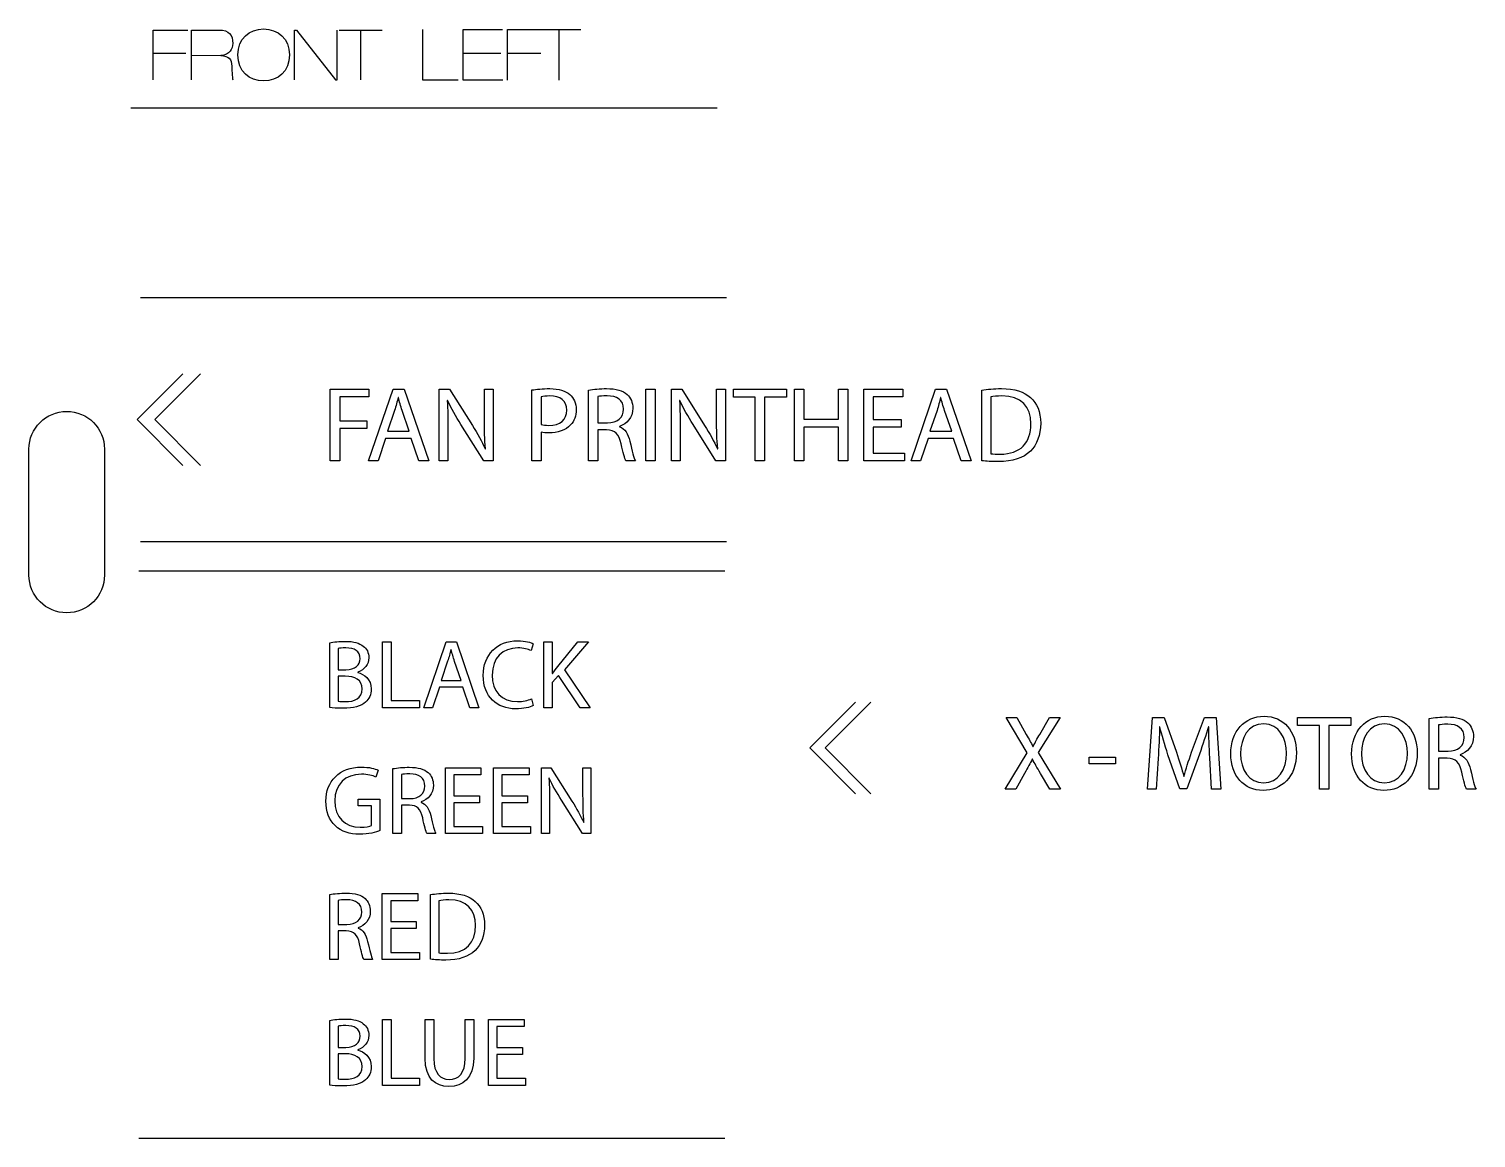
# Model space of a CAD drawing. Header units: millimetres. Extents: x -1014 to -186, y -862 to -38.
# Drawn here: x -568.4 to -511, y -171.2 to -127.1 of the extents above; entities that cross this region are included whole.
import ezdxf

# ---------------------------------------------------------------- set-up
doc = ezdxf.new("R2010")
doc.units = ezdxf.units.MM
doc.layers.add('CUTS', color=1, linetype='Continuous', lineweight=25, true_color=0xff0000)
doc.layers.add('TEXT', color=5, linetype='Continuous', true_color=0x0000ff)

msp = doc.modelspace()

# ---------------------------------------------------------------- linework, layer by layer
at = {"layer": 'CUTS', "color": 1, "lineweight": 25, "true_color": 0xff0000}
for points in [[(-568.449, -148.813), (-568.449, -143.812)], [(-565.449, -143.812), (-565.449, -148.813), (-565.449, -148.813)]]:
    msp.add_lwpolyline(points, dxfattribs=at)
for points in [[(-568.449, -143.812), (-568.449, -142.984), (-567.777, -142.312), (-566.949, -142.312)], [(-566.949, -142.312), (-566.12, -142.312), (-565.449, -142.984), (-565.449, -143.812)], [(-566.949, -150.313), (-567.777, -150.313), (-568.449, -149.641), (-568.449, -148.813)], [(-565.449, -148.813), (-565.449, -149.641), (-566.12, -150.313), (-566.949, -150.313)]]:
    msp.add_open_spline(points, degree=3, dxfattribs=at)
at = {"layer": 'TEXT', "color": 5, "lineweight": 25, "true_color": 0x0000ff}
for points in [[(-563.517, -129.142), (-563.517, -127.166), (-562.131, -127.166)], [(-561.985, -129.142), (-561.985, -127.166), (-560.898, -127.166)], [(-557.897, -129.142), (-557.897, -127.166), (-557.825, -127.166), (-556.268, -129.142), (-556.204, -129.142), (-556.204, -127.166)], [(-556.127, -127.166), (-554.422, -127.166)], [(-555.27, -129.142), (-555.27, -127.166)], [(-551.397, -129.159), (-552.807, -129.159), (-552.807, -127.15)], [(-549.621, -129.159), (-551.203, -129.159), (-551.203, -127.15), (-549.638, -127.15)], [(-549.445, -129.159), (-549.445, -127.15), (-548.035, -127.15)], [(-548.254, -127.15), (-546.521, -127.15)], [(-547.382, -129.159), (-547.382, -127.15)], [(-563.517, -128.085), (-562.212, -128.085)], [(-560.827, -128.182), (-561.987, -128.186)], [(-560.823, -128.177), (-560.827, -128.182)], [(-551.203, -128.084), (-549.703, -128.084)], [(-549.445, -128.084), (-548.116, -128.084)], [(-564.395, -130.258), (-541.112, -130.258)], [(-564.019, -137.795), (-540.736, -137.795)], [(-562.337, -144.458), (-564.153, -142.641), (-562.337, -140.824)], [(-561.636, -144.458), (-563.453, -142.641), (-561.636, -140.824)], [(-556.477, -141.43), (-554.941, -141.43), (-554.941, -141.738), (-556.104, -141.738), (-556.104, -142.686), (-555.03, -142.686), (-555.03, -142.991), (-556.104, -142.991), (-556.104, -144.281), (-556.477, -144.281), (-556.477, -141.43), (-556.477, -141.43)], [(-554.28, -143.384), (-554.576, -144.281), (-554.957, -144.281), (-553.984, -141.43), (-553.544, -141.43), (-552.57, -144.281), (-552.964, -144.281), (-553.269, -143.384), (-554.28, -143.384), (-554.28, -143.384)], [(-553.772, -141.755), (-553.781, -141.755)], [(-552.15, -144.281), (-552.15, -141.43), (-551.744, -141.43), (-550.834, -142.872)], [(-551.816, -141.882), (-551.829, -141.886)], [(-550.356, -142.622), (-550.356, -141.429), (-550.009, -141.429), (-550.009, -144.281), (-550.382, -144.281), (-551.287, -142.834)], [(-548.099, -143.139), (-548.099, -144.281), (-548.467, -144.281), (-548.467, -141.463), (-548.467, -141.463)], [(-548.099, -141.729), (-548.099, -142.838), (-548.099, -142.838)], [(-545.5, -143.046), (-545.847, -143.046), (-545.847, -144.281), (-546.215, -144.281), (-546.215, -141.468), (-546.215, -141.468)], [(-545.847, -141.726), (-545.847, -142.767), (-545.847, -142.767)], [(-543.942, -141.43), (-543.569, -141.43), (-543.569, -144.281), (-543.942, -144.281), (-543.942, -141.43), (-543.942, -141.43)], [(-542.926, -144.281), (-542.926, -141.43), (-542.52, -141.43), (-541.61, -142.872)], [(-542.592, -141.882), (-542.604, -141.886)], [(-541.132, -142.622), (-541.132, -141.429), (-540.785, -141.429), (-540.785, -144.281), (-541.158, -144.281), (-542.063, -142.834)], [(-539.599, -141.743), (-540.466, -141.743), (-540.466, -141.43), (-538.355, -141.43), (-538.355, -141.743), (-539.226, -141.743), (-539.226, -144.281), (-539.599, -144.281), (-539.599, -141.743), (-539.599, -141.743)], [(-537.668, -141.43), (-537.668, -142.623), (-536.289, -142.623), (-536.289, -141.43), (-535.917, -141.43), (-535.917, -144.281), (-536.289, -144.281), (-536.289, -142.944), (-537.668, -142.944), (-537.668, -144.281), (-538.041, -144.281), (-538.041, -141.43), (-537.668, -141.43), (-537.668, -141.43)], [(-533.804, -142.944), (-534.908, -142.944), (-534.908, -143.972), (-533.673, -143.972), (-533.673, -144.281), (-535.28, -144.281), (-535.28, -141.43), (-533.736, -141.43), (-533.736, -141.738), (-534.908, -141.738), (-534.908, -142.64), (-533.804, -142.64), (-533.804, -142.944), (-533.804, -142.944)], [(-532.733, -143.384), (-533.029, -144.281), (-533.41, -144.281), (-532.436, -141.43), (-531.996, -141.43), (-531.023, -144.281), (-531.417, -144.281), (-531.721, -143.384), (-532.733, -143.384), (-532.733, -143.384)], [(-532.225, -141.755), (-532.233, -141.755)], [(-530.603, -144.272), (-530.603, -141.472), (-530.603, -141.472)], [(-530.235, -141.738), (-530.235, -143.994), (-530.235, -143.994)], [(-553.924, -142.271), (-554.204, -143.097), (-553.341, -143.097), (-553.341, -143.097)], [(-553.341, -143.097), (-553.624, -142.276)], [(-532.377, -142.271), (-532.656, -143.097), (-531.793, -143.097), (-531.793, -143.097)], [(-531.793, -143.097), (-532.076, -142.276)], [(-551.803, -143.062), (-551.803, -144.281), (-552.15, -144.281), (-552.15, -144.281)], [(-545.847, -142.767), (-545.47, -142.767)], [(-544.992, -142.911), (-544.992, -142.923)], [(-542.579, -143.062), (-542.579, -144.281), (-542.926, -144.281), (-542.926, -144.281)], [(-550.327, -143.799), (-550.314, -143.795)], [(-544.358, -144.281), (-544.738, -144.281)], [(-541.102, -143.799), (-541.09, -143.795)], [(-564.019, -147.483), (-540.736, -147.483)], [(-564.086, -148.644), (-540.803, -148.644)], [(-556.499, -154.075), (-556.499, -151.506), (-556.499, -151.506)], [(-556.162, -151.73), (-556.162, -152.577), (-556.162, -152.577)], [(-554.4, -151.467), (-554.058, -151.467), (-554.058, -153.799), (-552.94, -153.799), (-552.94, -154.083), (-554.4, -154.083), (-554.4, -151.467), (-554.4, -151.467)], [(-552.141, -153.26), (-552.413, -154.083), (-552.762, -154.083), (-551.87, -151.467), (-551.466, -151.467), (-550.574, -154.083), (-550.934, -154.083), (-551.214, -153.26), (-552.141, -153.26), (-552.141, -153.26)], [(-548.416, -151.541), (-548.501, -151.816)], [(-547.997, -151.467), (-547.659, -151.467), (-547.659, -152.728), (-547.648, -152.728)], [(-547.442, -152.449), (-546.643, -151.467), (-546.223, -151.467), (-547.17, -152.577), (-546.149, -154.083), (-546.549, -154.083), (-547.407, -152.798), (-547.659, -153.085), (-547.659, -154.083), (-547.997, -154.083), (-547.997, -151.467), (-547.997, -151.467)], [(-551.816, -152.239), (-552.071, -152.996), (-551.28, -152.996), (-551.28, -152.996)], [(-551.676, -151.765), (-551.683, -151.765)], [(-551.28, -152.996), (-551.54, -152.243)], [(-556.162, -152.577), (-555.855, -152.577)], [(-555.882, -152.829), (-556.162, -152.829), (-556.162, -153.827), (-556.162, -153.827)], [(-555.389, -152.674), (-555.389, -152.686)], [(-548.489, -153.73), (-548.423, -154.001), (-548.423, -154.001)], [(-535.609, -157.498), (-537.426, -155.681), (-535.609, -153.865)], [(-535.009, -157.498), (-536.825, -155.681), (-535.009, -153.865)], [(-528.904, -156.697), (-529.247, -157.323), (-529.67, -157.323), (-528.798, -155.88), (-529.636, -154.471), (-529.209, -154.471), (-528.832, -155.14)], [(-528.299, -155.14), (-527.914, -154.471), (-527.487, -154.471), (-528.355, -155.86), (-527.466, -157.323), (-527.893, -157.323), (-527.893, -157.323)], [(-523.591, -156.101), (-523.668, -157.323), (-524.019, -157.323), (-523.82, -154.471), (-523.35, -154.471), (-522.864, -155.851)], [(-522.263, -155.851), (-521.755, -154.471), (-521.285, -154.471), (-521.108, -157.323), (-521.472, -157.323), (-521.539, -156.071), (-521.539, -156.071)], [(-517.187, -154.785), (-518.054, -154.785), (-518.054, -154.471), (-515.943, -154.471), (-515.943, -154.785), (-516.814, -154.785), (-516.814, -157.323), (-517.187, -157.323), (-517.187, -154.785), (-517.187, -154.785)], [(-512.107, -156.088), (-512.453, -156.088), (-512.453, -157.323), (-512.822, -157.323), (-512.822, -154.51), (-512.822, -154.51)], [(-523.528, -154.84), (-523.536, -154.84)], [(-521.586, -154.84), (-521.594, -154.84)], [(-512.453, -154.768), (-512.453, -155.808), (-512.453, -155.808)], [(-528.57, -155.623), (-528.557, -155.623)], [(-528.587, -156.13), (-528.596, -156.13)], [(-526.335, -156.046), (-525.289, -156.046), (-525.289, -156.316), (-526.335, -156.316), (-526.335, -156.046), (-526.335, -156.046)], [(-521.954, -155.923), (-522.458, -157.306), (-522.737, -157.306), (-523.202, -155.949)], [(-512.453, -155.808), (-512.077, -155.808)], [(-511.599, -155.952), (-511.599, -155.965)], [(-554.582, -156.56), (-554.667, -156.836)], [(-553.336, -157.95), (-553.654, -157.95), (-553.654, -159.083), (-553.992, -159.083), (-553.992, -156.502), (-553.992, -156.502)], [(-553.654, -156.739), (-553.654, -157.693), (-553.654, -157.693)], [(-550.554, -157.856), (-551.567, -157.856), (-551.567, -158.8), (-550.434, -158.8), (-550.434, -159.083), (-551.908, -159.083), (-551.908, -156.467), (-550.492, -156.467), (-550.492, -156.75), (-551.567, -156.75), (-551.567, -157.577), (-550.554, -157.577), (-550.554, -157.856), (-550.554, -157.856)], [(-548.645, -157.856), (-549.658, -157.856), (-549.658, -158.8), (-548.524, -158.8), (-548.524, -159.083), (-549.999, -159.083), (-549.999, -156.467), (-548.583, -156.467), (-548.583, -156.75), (-549.658, -156.75), (-549.658, -157.577), (-548.645, -157.577), (-548.645, -157.856), (-548.645, -157.856)], [(-548.086, -159.083), (-548.086, -156.467), (-547.714, -156.467), (-546.879, -157.79)], [(-547.78, -156.882), (-547.791, -156.886)], [(-546.44, -157.561), (-546.44, -156.467), (-546.122, -156.467), (-546.122, -159.083), (-546.464, -159.083), (-547.294, -157.755)], [(-527.893, -157.323), (-528.261, -156.693)], [(-522.576, -156.811), (-522.567, -156.811)], [(-510.964, -157.323), (-511.345, -157.323)], [(-554.838, -158.761), (-554.838, -157.981), (-555.366, -157.981), (-555.366, -157.709), (-554.504, -157.709), (-554.504, -158.966), (-554.504, -158.966)], [(-553.654, -157.693), (-553.309, -157.693)], [(-552.871, -157.825), (-552.871, -157.837)], [(-547.768, -157.965), (-547.768, -159.083), (-548.086, -159.083), (-548.086, -159.083)], [(-546.413, -158.641), (-546.402, -158.636)], [(-552.288, -159.083), (-552.638, -159.083)], [(-555.843, -162.95), (-556.162, -162.95), (-556.162, -164.083), (-556.499, -164.083), (-556.499, -161.502), (-556.499, -161.502)], [(-553.061, -162.857), (-554.074, -162.857), (-554.074, -163.8), (-552.94, -163.8), (-552.94, -164.083), (-554.415, -164.083), (-554.415, -161.467), (-552.999, -161.467), (-552.999, -161.75), (-554.074, -161.75), (-554.074, -162.577), (-553.061, -162.577), (-553.061, -162.857), (-553.061, -162.857)], [(-552.502, -164.075), (-552.502, -161.506), (-552.502, -161.506)], [(-556.162, -161.739), (-556.162, -162.694), (-556.162, -162.694)], [(-552.165, -161.75), (-552.165, -163.819), (-552.165, -163.819)], [(-556.162, -162.694), (-555.816, -162.694)], [(-555.377, -162.826), (-555.377, -162.837)], [(-554.795, -164.083), (-555.145, -164.083)], [(-556.499, -169.075), (-556.499, -166.506), (-556.499, -166.506)], [(-554.4, -166.467), (-554.058, -166.467), (-554.058, -168.8), (-552.94, -168.8), (-552.94, -169.083), (-554.4, -169.083), (-554.4, -166.467), (-554.4, -166.467)], [(-552.708, -168.008), (-552.708, -166.467), (-552.366, -166.467), (-552.366, -166.467)], [(-552.366, -166.467), (-552.366, -168.02)], [(-551.12, -168.02), (-551.12, -166.467), (-550.779, -166.467), (-550.779, -167.996)], [(-548.842, -167.856), (-549.856, -167.856), (-549.856, -168.8), (-548.722, -168.8), (-548.722, -169.082), (-550.197, -169.082), (-550.197, -166.467), (-548.78, -166.467), (-548.78, -166.75), (-549.856, -166.75), (-549.856, -167.577), (-548.842, -167.577), (-548.842, -167.856), (-548.842, -167.856)], [(-556.162, -166.73), (-556.162, -167.577), (-556.162, -167.577)], [(-556.162, -167.577), (-555.855, -167.577)], [(-555.882, -167.829), (-556.162, -167.829), (-556.162, -168.826), (-556.162, -168.826)], [(-555.389, -167.674), (-555.389, -167.685)], [(-564.086, -171.175), (-540.803, -171.175)]]:
    msp.add_lwpolyline(points, dxfattribs=at)
for points in [[(-560.898, -127.166), (-560.502, -127.166), (-560.353, -127.355), (-560.353, -127.706)], [(-560.149, -128.155), (-560.149, -127.502), (-559.69, -127.122), (-559.126, -127.122)], [(-559.126, -127.122), (-558.561, -127.122), (-558.102, -127.502), (-558.102, -128.155)], [(-560.827, -128.182), (-560.523, -128.186), (-560.39, -128.326), (-560.39, -128.597)], [(-560.353, -127.706), (-560.353, -127.894), (-560.48, -128.157), (-560.823, -128.177)], [(-559.126, -129.186), (-559.69, -129.186), (-560.149, -128.808), (-560.149, -128.155)], [(-558.102, -128.155), (-558.102, -128.808), (-558.562, -129.186), (-559.126, -129.186)], [(-560.39, -128.597), (-560.39, -128.669), (-560.384, -129.062), (-560.346, -129.142)], [(-548.467, -141.463), (-548.29, -141.434), (-548.057, -141.408), (-547.761, -141.408)], [(-547.761, -141.408), (-547.397, -141.408), (-547.13, -141.493), (-546.961, -141.646)], [(-546.215, -141.468), (-546.029, -141.434), (-545.758, -141.408), (-545.509, -141.408)], [(-545.509, -141.408), (-545.115, -141.408), (-544.857, -141.485), (-544.684, -141.641)], [(-530.603, -141.472), (-530.379, -141.434), (-530.112, -141.408), (-529.82, -141.408)], [(-529.82, -141.408), (-529.291, -141.408), (-528.915, -141.535), (-528.665, -141.764)], [(-553.781, -141.755), (-553.823, -141.92), (-553.865, -142.098), (-553.924, -142.271)], [(-553.624, -142.276), (-553.688, -142.09), (-553.73, -141.92), (-553.772, -141.755)], [(-551.829, -141.886), (-551.808, -142.246), (-551.803, -142.589), (-551.803, -143.062)], [(-551.287, -142.834), (-551.486, -142.517), (-551.676, -142.191), (-551.816, -141.882)], [(-547.752, -141.7), (-547.913, -141.7), (-548.036, -141.713), (-548.099, -141.729)], [(-547.08, -142.263), (-547.08, -141.882), (-547.35, -141.7), (-547.752, -141.7)], [(-546.961, -141.646), (-546.809, -141.781), (-546.712, -141.988), (-546.712, -142.242)], [(-545.483, -141.696), (-545.661, -141.696), (-545.784, -141.709), (-545.847, -141.726)], [(-544.827, -142.225), (-544.827, -141.857), (-545.094, -141.696), (-545.483, -141.696)], [(-544.684, -141.641), (-544.544, -141.768), (-544.459, -141.963), (-544.459, -142.187)], [(-542.604, -141.886), (-542.584, -142.246), (-542.579, -142.589), (-542.579, -143.062)], [(-542.063, -142.834), (-542.262, -142.517), (-542.452, -142.191), (-542.592, -141.882)], [(-532.233, -141.755), (-532.276, -141.92), (-532.318, -142.098), (-532.377, -142.271)], [(-532.076, -142.276), (-532.14, -142.09), (-532.182, -141.92), (-532.225, -141.755)], [(-529.803, -141.7), (-529.994, -141.7), (-530.138, -141.717), (-530.235, -141.738)], [(-528.648, -142.801), (-528.644, -142.128), (-529.025, -141.7), (-529.803, -141.7)], [(-528.665, -141.764), (-528.407, -141.996), (-528.259, -142.326), (-528.259, -142.787)], [(-547.795, -142.868), (-547.35, -142.868), (-547.08, -142.647), (-547.08, -142.263)], [(-546.712, -142.242), (-546.712, -142.5), (-546.788, -142.703), (-546.932, -142.851)], [(-545.47, -142.767), (-545.077, -142.767), (-544.827, -142.551), (-544.827, -142.225)], [(-544.459, -142.187), (-544.459, -142.56), (-544.696, -142.809), (-544.992, -142.911)], [(-550.834, -142.872), (-550.627, -143.207), (-550.458, -143.507), (-550.327, -143.799)], [(-550.314, -143.795), (-550.348, -143.414), (-550.356, -143.067), (-550.356, -142.622)], [(-548.099, -142.838), (-548.019, -142.86), (-547.918, -142.868), (-547.795, -142.868)], [(-546.932, -142.851), (-547.13, -143.059), (-547.444, -143.165), (-547.803, -143.165)], [(-544.925, -143.6), (-545.009, -143.207), (-545.166, -143.059), (-545.5, -143.046)], [(-544.992, -142.923), (-544.776, -142.999), (-544.645, -143.202), (-544.578, -143.499)], [(-541.61, -142.872), (-541.403, -143.207), (-541.233, -143.507), (-541.102, -143.799)], [(-541.09, -143.795), (-541.124, -143.414), (-541.132, -143.067), (-541.132, -142.622)], [(-529.862, -144.011), (-529.071, -144.011), (-528.648, -143.571), (-528.648, -142.801)], [(-528.259, -142.787), (-528.259, -143.253), (-528.407, -143.634), (-528.669, -143.896)], [(-547.803, -143.165), (-547.913, -143.165), (-548.015, -143.16), (-548.099, -143.139)], [(-544.738, -144.281), (-544.785, -144.196), (-544.849, -143.956), (-544.925, -143.6)], [(-544.578, -143.499), (-544.485, -143.896), (-544.417, -144.171), (-544.358, -144.281)], [(-529.934, -144.307), (-530.201, -144.307), (-530.417, -144.294), (-530.603, -144.272)], [(-530.235, -143.994), (-530.142, -144.006), (-530.007, -144.011), (-529.862, -144.011)], [(-528.669, -143.896), (-528.94, -144.163), (-529.38, -144.307), (-529.934, -144.307)], [(-556.499, -151.506), (-556.352, -151.471), (-556.115, -151.448), (-555.882, -151.448)], [(-555.862, -151.707), (-556.018, -151.707), (-556.107, -151.719), (-556.162, -151.73)], [(-555.882, -151.448), (-555.544, -151.448), (-555.327, -151.506), (-555.168, -151.638)], [(-555.292, -152.135), (-555.292, -151.832), (-555.521, -151.707), (-555.862, -151.707)], [(-555.168, -151.638), (-555.032, -151.739), (-554.947, -151.894), (-554.947, -152.1)], [(-550.403, -152.798), (-550.403, -151.976), (-549.848, -151.425), (-549.037, -151.425)], [(-549.025, -151.707), (-549.638, -151.707), (-550.046, -152.099), (-550.046, -152.787)], [(-549.037, -151.425), (-548.715, -151.425), (-548.505, -151.494), (-548.416, -151.541)], [(-548.501, -151.816), (-548.625, -151.754), (-548.808, -151.707), (-549.025, -151.707)], [(-555.855, -152.577), (-555.502, -152.577), (-555.292, -152.387), (-555.292, -152.135)], [(-554.947, -152.1), (-554.947, -152.356), (-555.117, -152.577), (-555.389, -152.674)], [(-551.683, -151.765), (-551.722, -151.917), (-551.761, -152.08), (-551.816, -152.239)], [(-551.54, -152.243), (-551.598, -152.072), (-551.637, -151.917), (-551.676, -151.765)], [(-555.207, -153.334), (-555.207, -152.981), (-555.513, -152.829), (-555.882, -152.829)], [(-555.389, -152.686), (-555.141, -152.744), (-554.85, -152.95), (-554.85, -153.338)], [(-549.114, -154.126), (-549.852, -154.126), (-550.403, -153.66), (-550.403, -152.798)], [(-550.046, -152.787), (-550.046, -153.431), (-549.677, -153.838), (-549.044, -153.838)], [(-547.648, -152.728), (-547.578, -152.627), (-547.508, -152.534), (-547.442, -152.449)], [(-555.878, -153.842), (-555.529, -153.842), (-555.207, -153.714), (-555.207, -153.334)], [(-554.85, -153.338), (-554.85, -153.563), (-554.939, -153.737), (-555.075, -153.862)], [(-556.162, -153.827), (-556.092, -153.838), (-555.999, -153.842), (-555.878, -153.842)], [(-555.075, -153.862), (-555.254, -154.028), (-555.548, -154.106), (-555.975, -154.106)], [(-548.423, -154.001), (-548.544, -154.064), (-548.796, -154.126), (-549.114, -154.126)], [(-549.044, -153.838), (-548.835, -153.838), (-548.625, -153.796), (-548.489, -153.73)], [(-555.975, -154.106), (-556.208, -154.106), (-556.387, -154.091), (-556.499, -154.075)], [(-520.708, -155.919), (-520.708, -155.013), (-520.15, -154.421), (-519.388, -154.421)], [(-519.388, -154.421), (-518.606, -154.421), (-518.102, -155.018), (-518.102, -155.868)], [(-515.908, -155.919), (-515.908, -155.013), (-515.349, -154.421), (-514.587, -154.421)], [(-514.587, -154.421), (-513.805, -154.421), (-513.302, -155.018), (-513.302, -155.868)], [(-512.822, -154.51), (-512.635, -154.476), (-512.365, -154.45), (-512.115, -154.45)], [(-512.115, -154.45), (-511.721, -154.45), (-511.464, -154.527), (-511.29, -154.683)], [(-528.832, -155.14), (-528.726, -155.326), (-528.646, -155.471), (-528.57, -155.623)], [(-528.557, -155.623), (-528.477, -155.453), (-528.405, -155.322), (-528.299, -155.14)], [(-523.536, -154.84), (-523.545, -155.195), (-523.566, -155.669), (-523.591, -156.101)], [(-523.202, -155.949), (-523.337, -155.542), (-523.447, -155.178), (-523.528, -154.84)], [(-521.594, -154.84), (-521.696, -155.17), (-521.81, -155.529), (-521.954, -155.923)], [(-521.539, -156.071), (-521.56, -155.673), (-521.586, -155.191), (-521.586, -154.84)], [(-519.401, -154.721), (-520.015, -154.721), (-520.319, -155.288), (-520.319, -155.91)], [(-518.491, -155.885), (-518.491, -155.314), (-518.787, -154.721), (-519.401, -154.721)], [(-514.6, -154.721), (-515.214, -154.721), (-515.518, -155.288), (-515.518, -155.91)], [(-513.691, -155.885), (-513.691, -155.314), (-513.987, -154.721), (-514.6, -154.721)], [(-512.09, -154.738), (-512.268, -154.738), (-512.39, -154.751), (-512.453, -154.768)], [(-511.434, -155.267), (-511.434, -154.899), (-511.701, -154.738), (-512.09, -154.738)], [(-511.29, -154.683), (-511.151, -154.81), (-511.066, -155.005), (-511.066, -155.229)], [(-512.077, -155.808), (-511.684, -155.808), (-511.434, -155.593), (-511.434, -155.267)], [(-511.066, -155.229), (-511.066, -155.601), (-511.303, -155.85), (-511.599, -155.952)], [(-528.596, -156.13), (-528.676, -156.295), (-528.76, -156.448), (-528.904, -156.697)], [(-528.261, -156.693), (-528.409, -156.452), (-528.498, -156.295), (-528.587, -156.13)], [(-522.864, -155.851), (-522.745, -156.202), (-522.652, -156.515), (-522.576, -156.811)], [(-522.567, -156.811), (-522.491, -156.524), (-522.389, -156.211), (-522.263, -155.851)], [(-519.426, -157.37), (-520.184, -157.37), (-520.708, -156.782), (-520.708, -155.919)], [(-520.319, -155.91), (-520.319, -156.524), (-519.989, -157.07), (-519.405, -157.07)], [(-518.102, -155.868), (-518.102, -156.845), (-518.698, -157.37), (-519.426, -157.37)], [(-519.405, -157.07), (-518.821, -157.07), (-518.491, -156.532), (-518.491, -155.885)], [(-514.626, -157.37), (-515.383, -157.37), (-515.908, -156.782), (-515.908, -155.919)], [(-515.518, -155.91), (-515.518, -156.524), (-515.188, -157.07), (-514.604, -157.07)], [(-513.302, -155.868), (-513.302, -156.845), (-513.898, -157.37), (-514.626, -157.37)], [(-514.604, -157.07), (-514.02, -157.07), (-513.691, -156.532), (-513.691, -155.885)], [(-511.531, -156.642), (-511.616, -156.248), (-511.773, -156.1), (-512.107, -156.088)], [(-511.599, -155.965), (-511.383, -156.041), (-511.252, -156.244), (-511.185, -156.541)], [(-556.654, -157.791), (-556.654, -157.011), (-556.115, -156.44), (-555.238, -156.44)], [(-555.245, -156.724), (-555.882, -156.724), (-556.297, -157.119), (-556.297, -157.775)], [(-554.667, -156.836), (-554.807, -156.77), (-554.982, -156.724), (-555.245, -156.724)], [(-555.238, -156.44), (-554.935, -156.44), (-554.694, -156.506), (-554.582, -156.56)], [(-553.992, -156.502), (-553.821, -156.471), (-553.573, -156.448), (-553.344, -156.448)], [(-553.321, -156.712), (-553.484, -156.712), (-553.596, -156.723), (-553.654, -156.739)], [(-553.344, -156.448), (-552.983, -156.448), (-552.746, -156.517), (-552.587, -156.661)], [(-552.719, -157.197), (-552.719, -156.859), (-552.963, -156.712), (-553.321, -156.712)], [(-552.587, -156.661), (-552.459, -156.777), (-552.382, -156.956), (-552.382, -157.162)], [(-547.791, -156.886), (-547.772, -157.216), (-547.768, -157.53), (-547.768, -157.965)], [(-547.294, -157.755), (-547.477, -157.464), (-547.652, -157.166), (-547.78, -156.882)], [(-511.345, -157.323), (-511.392, -157.238), (-511.455, -156.997), (-511.531, -156.642)], [(-511.185, -156.541), (-511.091, -156.938), (-511.024, -157.213), (-510.964, -157.323)], [(-553.309, -157.693), (-552.948, -157.693), (-552.719, -157.495), (-552.719, -157.197)], [(-552.382, -157.162), (-552.382, -157.503), (-552.599, -157.732), (-552.871, -157.825)], [(-556.289, -158.765), (-556.515, -158.547), (-556.654, -158.198), (-556.654, -157.791)], [(-556.297, -157.775), (-556.297, -158.439), (-555.901, -158.831), (-555.288, -158.831)], [(-552.808, -158.458), (-552.886, -158.097), (-553.03, -157.961), (-553.336, -157.95)], [(-552.871, -157.837), (-552.673, -157.907), (-552.552, -158.093), (-552.49, -158.365)], [(-546.879, -157.79), (-546.689, -158.097), (-546.534, -158.372), (-546.413, -158.641)], [(-546.402, -158.636), (-546.433, -158.287), (-546.44, -157.969), (-546.44, -157.561)], [(-552.638, -159.083), (-552.68, -159.005), (-552.739, -158.784), (-552.808, -158.458)], [(-552.49, -158.365), (-552.404, -158.73), (-552.343, -158.982), (-552.288, -159.083)], [(-555.312, -159.11), (-555.708, -159.11), (-556.034, -159.009), (-556.289, -158.765)], [(-554.504, -158.966), (-554.656, -159.025), (-554.958, -159.11), (-555.312, -159.11)], [(-555.288, -158.831), (-555.067, -158.831), (-554.916, -158.8), (-554.838, -158.761)], [(-556.499, -161.502), (-556.328, -161.471), (-556.08, -161.448), (-555.851, -161.448)], [(-555.851, -161.448), (-555.49, -161.448), (-555.254, -161.517), (-555.094, -161.661)], [(-552.502, -161.506), (-552.297, -161.471), (-552.052, -161.448), (-551.784, -161.448)], [(-551.784, -161.448), (-551.299, -161.448), (-550.954, -161.564), (-550.725, -161.774)], [(-555.828, -161.712), (-555.991, -161.712), (-556.103, -161.724), (-556.162, -161.739)], [(-555.226, -162.197), (-555.226, -161.859), (-555.47, -161.712), (-555.828, -161.712)], [(-555.094, -161.661), (-554.966, -161.777), (-554.888, -161.956), (-554.888, -162.162)], [(-551.769, -161.715), (-551.943, -161.715), (-552.075, -161.731), (-552.165, -161.75)], [(-550.709, -162.725), (-550.705, -162.108), (-551.054, -161.715), (-551.769, -161.715)], [(-550.725, -161.774), (-550.488, -161.987), (-550.352, -162.289), (-550.352, -162.713)], [(-555.816, -162.694), (-555.455, -162.694), (-555.226, -162.495), (-555.226, -162.197)], [(-554.888, -162.162), (-554.888, -162.504), (-555.106, -162.732), (-555.377, -162.826)], [(-555.315, -163.458), (-555.393, -163.097), (-555.536, -162.961), (-555.843, -162.95)], [(-555.377, -162.837), (-555.179, -162.907), (-555.059, -163.093), (-554.997, -163.365)], [(-551.823, -163.835), (-551.097, -163.835), (-550.709, -163.431), (-550.709, -162.725)], [(-550.352, -162.713), (-550.352, -163.14), (-550.488, -163.489), (-550.728, -163.729)], [(-555.145, -164.083), (-555.187, -164.006), (-555.245, -163.784), (-555.315, -163.458)], [(-554.997, -163.365), (-554.912, -163.73), (-554.85, -163.982), (-554.795, -164.083)], [(-552.165, -163.819), (-552.079, -163.831), (-551.955, -163.835), (-551.823, -163.835)], [(-550.728, -163.729), (-550.977, -163.974), (-551.38, -164.106), (-551.889, -164.106)], [(-551.889, -164.106), (-552.134, -164.106), (-552.331, -164.095), (-552.502, -164.075)], [(-556.499, -166.506), (-556.352, -166.471), (-556.115, -166.448), (-555.882, -166.448)], [(-555.882, -166.448), (-555.544, -166.448), (-555.327, -166.506), (-555.168, -166.638)], [(-555.168, -166.638), (-555.032, -166.739), (-554.947, -166.894), (-554.947, -167.1)], [(-555.862, -166.707), (-556.018, -166.707), (-556.107, -166.719), (-556.162, -166.73)], [(-555.292, -167.134), (-555.292, -166.831), (-555.521, -166.707), (-555.862, -166.707)], [(-555.855, -167.577), (-555.502, -167.577), (-555.292, -167.387), (-555.292, -167.134)], [(-554.947, -167.1), (-554.947, -167.356), (-555.117, -167.577), (-555.389, -167.674)], [(-555.207, -168.334), (-555.207, -167.98), (-555.513, -167.829), (-555.882, -167.829)], [(-555.389, -167.685), (-555.141, -167.744), (-554.85, -167.949), (-554.85, -168.338)], [(-555.878, -168.842), (-555.529, -168.842), (-555.207, -168.714), (-555.207, -168.334)], [(-554.85, -168.338), (-554.85, -168.563), (-554.939, -168.737), (-555.075, -168.862)], [(-551.769, -169.126), (-552.304, -169.126), (-552.708, -168.823), (-552.708, -168.008)], [(-552.366, -168.02), (-552.366, -168.602), (-552.106, -168.85), (-551.757, -168.85)], [(-550.779, -167.996), (-550.779, -168.8), (-551.202, -169.126), (-551.769, -169.126)], [(-551.757, -168.85), (-551.373, -168.85), (-551.12, -168.594), (-551.12, -168.02)], [(-556.162, -168.826), (-556.092, -168.838), (-555.999, -168.842), (-555.878, -168.842)], [(-555.075, -168.862), (-555.254, -169.028), (-555.548, -169.106), (-555.975, -169.106)], [(-555.975, -169.106), (-556.208, -169.106), (-556.387, -169.091), (-556.499, -169.075)]]:
    msp.add_open_spline(points, degree=3, dxfattribs=at)

doc.saveas('drawing.dxf')
